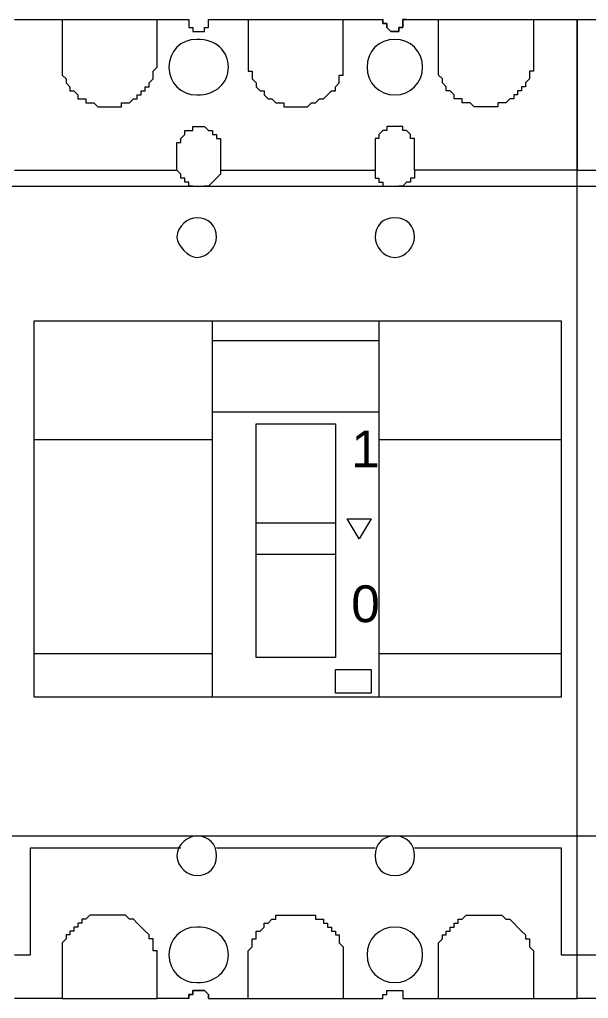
# Model space of a CAD drawing. Header units: millimetres. Extents: x 1004 to 59588, y 686 to 38112.
# Drawn here: x 17910.4 to 17994.9, y 2545.8 to 2691 of the extents above; entities that cross this region are included whole.
import ezdxf

# ---------------------------------------------------------------- set-up
doc = ezdxf.new("R2010")
doc.units = ezdxf.units.MM
doc.layers.add('PDF14_Geometry', color=7, linetype='Continuous')
doc.layers.add('PDF14_Text', color=7, linetype='Continuous')
doc.styles.add('PDF Arial', font='arial.ttf')

msp = doc.modelspace()

# ---------------------------------------------------------------- linework, layer by layer
at = {"layer": 'PDF14_Geometry', "lineweight": 0}
for points in [[(17909.67, 2691.05), (17916.73, 2691.05), (17916.73, 2690.46), (17916.73, 2689.87), (17916.73, 2689.28), (17916.73, 2688.7), (17916.73, 2688.11), (17916.73, 2687.52), (17916.73, 2686.93), (17916.73, 2686.34), (17916.73, 2685.75), (17916.73, 2685.17), (17916.73, 2684.58), (17916.73, 2683.99), (17916.73, 2683.4), (17916.73, 2682.81), (17917.32, 2682.23), (17917.32, 2681.64), (17917.9, 2681.05), (17917.9, 2680.46), (17918.49, 2680.46), (17919.08, 2679.87), (17919.08, 2679.28), (17919.67, 2679.28), (17920.26, 2679.28), (17920.26, 2678.7), (17920.84, 2678.7), (17921.43, 2678.7), (17922.02, 2678.11), (17922.61, 2678.11), (17923.2, 2678.11), (17923.79, 2678.11), (17924.37, 2678.11), (17924.96, 2678.11), (17925.55, 2678.11), (17925.55, 2678.7), (17926.14, 2678.7), (17926.73, 2678.7), (17927.32, 2679.28), (17927.9, 2679.28), (17927.9, 2679.87), (17928.49, 2679.87), (17928.49, 2680.46), (17929.08, 2680.46), (17929.08, 2681.05), (17929.67, 2681.05), (17929.67, 2681.64), (17930.26, 2682.23), (17930.26, 2682.81), (17930.26, 2683.4), (17930.84, 2683.99), (17930.84, 2684.58), (17930.84, 2685.17), (17930.84, 2685.75), (17930.84, 2686.34), (17930.84, 2686.93), (17930.84, 2687.52), (17930.84, 2688.11), (17930.84, 2688.7), (17930.84, 2689.28), (17930.84, 2689.87), (17930.84, 2690.46), (17930.84, 2691.05), (17935.55, 2691.05), (17935.55, 2690.46), (17935.55, 2689.87), (17936.14, 2689.87), (17936.14, 2689.28), (17936.73, 2689.28), (17937.32, 2689.28), (17937.9, 2689.28), (17937.9, 2689.87), (17938.49, 2689.87), (17938.49, 2690.46), (17938.49, 2691.05)], [(17916.73, 2691.05), (17916.73, 2691.05)], [(17916.73, 2691.05), (17916.73, 2691.05)], [(17916.73, 2691.05), (17916.73, 2691.05)], [(17916.73, 2691.05), (17930.84, 2691.05)], [(17930.84, 2691.05), (17930.84, 2691.05)], [(17930.84, 2691.05), (17930.84, 2691.05)], [(17930.84, 2691.05), (17930.84, 2691.05)], [(17935.55, 2691.05), (17935.55, 2691.05)], [(17935.55, 2691.05), (17935.55, 2691.05)], [(17935.55, 2691.05), (17935.55, 2690.46), (17935.55, 2689.87), (17936.14, 2689.87), (17936.14, 2689.28), (17936.73, 2689.28), (17937.32, 2689.28), (17937.9, 2689.28), (17937.9, 2689.87), (17938.49, 2689.87), (17938.49, 2690.46), (17938.49, 2691.05), (17944.37, 2691.05), (17944.37, 2690.46), (17944.37, 2689.87), (17944.37, 2689.28), (17944.37, 2688.7), (17944.37, 2688.11), (17944.37, 2687.52), (17944.37, 2686.93), (17944.37, 2686.34), (17944.37, 2685.75), (17944.37, 2685.17), (17944.37, 2684.58), (17944.37, 2683.99), (17944.37, 2683.4), (17944.96, 2683.4), (17944.96, 2682.81), (17944.96, 2682.23), (17945.55, 2681.64), (17945.55, 2681.05), (17946.14, 2680.46), (17946.73, 2680.46), (17946.73, 2679.87), (17947.32, 2679.28), (17947.9, 2679.28), (17948.49, 2678.7), (17949.08, 2678.7), (17949.67, 2678.7), (17949.67, 2678.11), (17950.26, 2678.11), (17950.84, 2678.11), (17951.43, 2678.11), (17952.02, 2678.11), (17952.61, 2678.11), (17953.2, 2678.11), (17953.79, 2678.7), (17954.37, 2678.7), (17954.96, 2679.28), (17955.55, 2679.28), (17956.14, 2679.87), (17956.73, 2680.46), (17957.32, 2680.46), (17957.32, 2681.05), (17957.9, 2681.64), (17957.9, 2682.23), (17957.9, 2682.81), (17958.49, 2682.81), (17958.49, 2683.4), (17958.49, 2683.99), (17958.49, 2684.58), (17958.49, 2685.17), (17958.49, 2685.75), (17958.49, 2686.34), (17958.49, 2686.93), (17958.49, 2687.52), (17958.49, 2688.11), (17958.49, 2688.7), (17958.49, 2689.28), (17958.49, 2689.87), (17958.49, 2690.46), (17958.49, 2691.05), (17964.37, 2691.05), (17964.37, 2690.46), (17964.96, 2690.46), (17964.96, 2689.87), (17965.55, 2689.28), (17966.14, 2689.28), (17966.73, 2689.28), (17966.73, 2689.87), (17967.32, 2689.87), (17967.32, 2690.46), (17967.32, 2691.05), (17967.9, 2691.05), (17972.61, 2691.05), (17986.73, 2691.05), (17993.2, 2691.05), (17993.2, 2668.7), (17969.08, 2668.7), (17969.08, 2669.28), (17969.08, 2669.87), (17969.08, 2670.46), (17969.08, 2671.05), (17969.08, 2671.64), (17969.08, 2672.23), (17969.08, 2672.81), (17969.08, 2673.4), (17968.49, 2673.4), (17968.49, 2673.99), (17967.9, 2674.58), (17967.32, 2674.58), (17967.32, 2675.17), (17966.73, 2675.17), (17966.14, 2675.17), (17965.55, 2675.17), (17964.96, 2675.17), (17964.96, 2674.58), (17964.37, 2674.58), (17963.79, 2673.99), (17963.79, 2673.4), (17963.2, 2673.4), (17963.2, 2672.81), (17963.2, 2672.23), (17963.2, 2671.64), (17963.2, 2671.05), (17963.2, 2670.46), (17963.2, 2669.87), (17963.2, 2669.28), (17963.2, 2668.7)], [(17938.49, 2691.05), (17938.49, 2691.05)], [(17938.49, 2691.05), (17938.49, 2691.05)], [(17944.37, 2691.05), (17944.37, 2691.05)], [(17944.37, 2691.05), (17944.37, 2691.05)], [(17944.37, 2691.05), (17944.37, 2691.05)], [(17944.37, 2691.05), (17958.49, 2691.05)], [(17958.49, 2691.05), (17958.49, 2691.05)], [(17958.49, 2691.05), (17958.49, 2691.05)], [(17958.49, 2691.05), (17958.49, 2691.05)], [(17967.9, 2691.05), (17967.32, 2691.05), (17967.32, 2690.46), (17967.32, 2689.87), (17966.73, 2689.87), (17966.73, 2689.28), (17966.14, 2689.28), (17965.55, 2689.28), (17964.96, 2689.87), (17964.96, 2690.46), (17964.37, 2690.46), (17964.37, 2691.05)], [(17964.37, 2691.05), (17964.37, 2691.05)], [(17964.37, 2691.05), (17964.37, 2691.05)], [(17969.08, 2568.11), (17990.84, 2568.11), (17990.84, 2552.23), (17993.2, 2552.23), (17993.2, 2668.7), (17993.2, 2691.05), (18000.26, 2691.05)], [(17986.73, 2691.05), (17986.73, 2690.46), (17986.73, 2689.87), (17986.73, 2689.28), (17986.73, 2688.7), (17986.73, 2688.11), (17986.73, 2687.52), (17986.73, 2686.93), (17986.73, 2686.34), (17986.73, 2685.75), (17986.73, 2685.17), (17986.73, 2684.58), (17986.73, 2683.99), (17986.73, 2683.4), (17986.14, 2683.4), (17986.14, 2682.81), (17986.14, 2682.23), (17985.55, 2681.64), (17985.55, 2681.05), (17984.96, 2681.05), (17984.96, 2680.46), (17984.37, 2680.46), (17984.37, 2679.87), (17983.79, 2679.87), (17983.79, 2679.28), (17983.2, 2679.28), (17982.61, 2678.7), (17982.02, 2678.7), (17981.43, 2678.7), (17981.43, 2678.11), (17980.84, 2678.11), (17980.26, 2678.11), (17979.67, 2678.11), (17979.08, 2678.11), (17978.49, 2678.11), (17977.9, 2678.11), (17977.32, 2678.7), (17976.73, 2678.7), (17976.14, 2678.7), (17976.14, 2679.28), (17975.55, 2679.28), (17974.96, 2679.28), (17974.96, 2679.87), (17974.37, 2680.46), (17973.79, 2680.46), (17973.79, 2681.05), (17973.2, 2681.64), (17973.2, 2682.23), (17972.61, 2682.81), (17972.61, 2683.4), (17972.61, 2683.99), (17972.61, 2684.58), (17972.61, 2685.17), (17972.61, 2685.75), (17972.61, 2686.34), (17972.61, 2686.93), (17972.61, 2687.52), (17972.61, 2688.11), (17972.61, 2688.7), (17972.61, 2689.28), (17972.61, 2689.87), (17972.61, 2690.46), (17972.61, 2691.05)], [(17972.61, 2691.05), (17972.61, 2691.05)], [(17972.61, 2691.05), (17972.61, 2691.05)], [(17972.61, 2691.05), (17972.61, 2691.05)], [(17986.73, 2691.05), (17986.73, 2691.05)], [(17986.73, 2691.05), (17986.73, 2691.05)], [(17986.73, 2691.05), (17986.73, 2691.05)], [(17916.73, 2690.46), (17916.73, 2690.46)], [(17916.73, 2690.46), (17916.73, 2690.46)], [(17916.73, 2690.46), (17916.73, 2690.46)], [(17916.73, 2689.87), (17916.73, 2689.87)], [(17916.73, 2689.87), (17916.73, 2689.87)], [(17930.84, 2690.46), (17930.84, 2690.46)], [(17930.84, 2690.46), (17930.84, 2690.46)], [(17930.84, 2690.46), (17930.84, 2690.46)], [(17930.84, 2689.87), (17930.84, 2689.87)], [(17930.84, 2689.87), (17930.84, 2689.87)], [(17935.55, 2690.46), (17935.55, 2690.46)], [(17935.55, 2690.46), (17935.55, 2690.46)], [(17935.55, 2690.46), (17935.55, 2690.46)], [(17935.55, 2690.46), (17935.55, 2690.46)], [(17935.55, 2690.46), (17935.55, 2690.46)], [(17935.55, 2690.46), (17935.55, 2690.46)], [(17936.14, 2689.87), (17936.14, 2689.87)], [(17936.14, 2689.87), (17936.14, 2689.87)], [(17936.14, 2689.87), (17936.14, 2689.87)], [(17936.14, 2689.87), (17936.14, 2689.87)], [(17936.14, 2689.87), (17936.14, 2689.87)], [(17936.14, 2689.87), (17936.14, 2689.87)], [(17937.9, 2689.87), (17937.9, 2689.87)], [(17937.9, 2689.87), (17937.9, 2689.87)], [(17937.9, 2689.87), (17937.9, 2689.87)], [(17937.9, 2689.87), (17937.9, 2689.87)], [(17938.49, 2690.46), (17938.49, 2690.46)], [(17938.49, 2690.46), (17938.49, 2690.46)], [(17938.49, 2690.46), (17938.49, 2690.46)], [(17938.49, 2690.46), (17938.49, 2690.46)], [(17938.49, 2690.46), (17938.49, 2690.46)], [(17938.49, 2690.46), (17938.49, 2690.46)], [(17938.49, 2689.87), (17938.49, 2689.87)], [(17938.49, 2689.87), (17938.49, 2689.87)], [(17944.37, 2690.46), (17944.37, 2690.46)], [(17944.37, 2690.46), (17944.37, 2690.46)], [(17944.37, 2690.46), (17944.37, 2690.46)], [(17944.37, 2689.87), (17944.37, 2689.87)], [(17944.37, 2689.87), (17944.37, 2689.87)], [(17958.49, 2690.46), (17958.49, 2690.46)], [(17958.49, 2690.46), (17958.49, 2690.46)], [(17958.49, 2690.46), (17958.49, 2690.46)], [(17958.49, 2689.87), (17958.49, 2689.87)], [(17958.49, 2689.87), (17958.49, 2689.87)], [(17964.37, 2690.46), (17964.37, 2690.46)], [(17964.37, 2690.46), (17964.37, 2690.46)], [(17964.37, 2690.46), (17964.37, 2690.46)], [(17964.37, 2690.46), (17964.37, 2690.46)], [(17964.96, 2689.87), (17964.96, 2689.87)], [(17964.96, 2689.87), (17964.96, 2689.87)], [(17964.96, 2689.87), (17964.96, 2689.87)], [(17964.96, 2689.87), (17964.96, 2689.87)], [(17964.96, 2689.87), (17964.96, 2689.87)], [(17964.96, 2689.87), (17964.96, 2689.87)], [(17964.96, 2689.87), (17964.96, 2689.87)], [(17964.96, 2689.87), (17964.96, 2689.87)], [(17967.32, 2690.46), (17967.32, 2690.46)], [(17967.32, 2690.46), (17967.32, 2690.46)], [(17967.32, 2690.46), (17967.32, 2690.46)], [(17967.32, 2690.46), (17967.32, 2690.46)], [(17967.32, 2690.46), (17967.32, 2690.46)], [(17967.32, 2690.46), (17967.32, 2690.46)], [(17967.32, 2689.87), (17967.32, 2689.87)], [(17967.32, 2689.87), (17967.32, 2689.87)], [(17967.32, 2689.87), (17967.32, 2689.87)], [(17967.32, 2689.87), (17967.32, 2689.87)], [(17967.32, 2689.87), (17967.32, 2689.87)], [(17967.32, 2689.87), (17967.32, 2689.87)], [(17972.61, 2690.46), (17972.61, 2690.46)], [(17972.61, 2690.46), (17972.61, 2690.46)], [(17972.61, 2690.46), (17972.61, 2690.46)], [(17972.61, 2689.87), (17972.61, 2689.87)], [(17972.61, 2689.87), (17972.61, 2689.87)], [(17986.73, 2690.46), (17986.73, 2690.46)], [(17986.73, 2690.46), (17986.73, 2690.46)], [(17986.73, 2690.46), (17986.73, 2690.46)], [(17986.73, 2689.87), (17986.73, 2689.87)], [(17986.73, 2689.87), (17986.73, 2689.87)], [(17936.73, 2689.28), (17936.73, 2689.28)], [(17936.73, 2689.28), (17936.73, 2689.28)], [(17936.73, 2689.28), (17936.73, 2689.28)], [(17936.73, 2689.28), (17936.73, 2689.28)], [(17936.73, 2689.28), (17936.73, 2689.28)], [(17936.73, 2689.28), (17936.73, 2689.28)], [(17937.32, 2689.28), (17937.32, 2689.28)], [(17937.32, 2689.28), (17937.32, 2689.28)], [(17937.32, 2689.28), (17937.32, 2689.28)], [(17937.32, 2689.28), (17937.32, 2689.28)], [(17937.32, 2689.28), (17937.32, 2689.28)], [(17937.32, 2689.28), (17937.32, 2689.28)], [(17937.9, 2689.28), (17937.9, 2689.28)], [(17937.9, 2689.28), (17937.9, 2689.28)], [(17965.55, 2689.28), (17965.55, 2689.28)], [(17965.55, 2689.28), (17965.55, 2689.28)], [(17965.55, 2689.28), (17965.55, 2689.28)], [(17965.55, 2689.28), (17965.55, 2689.28)], [(17965.55, 2689.28), (17965.55, 2689.28)], [(17965.55, 2689.28), (17965.55, 2689.28)], [(17966.14, 2689.28), (17966.14, 2689.28)], [(17966.14, 2689.28), (17966.14, 2689.28)], [(17966.14, 2689.28), (17966.14, 2689.28)], [(17966.14, 2689.28), (17966.14, 2689.28)], [(17966.14, 2689.28), (17966.14, 2689.28)], [(17966.14, 2689.28), (17966.14, 2689.28)], [(17966.73, 2689.28), (17966.73, 2689.28)], [(17966.73, 2689.28), (17966.73, 2689.28)], [(17966.73, 2689.28), (17966.73, 2689.28)], [(17966.73, 2689.28), (17966.73, 2689.28)], [(17916.73, 2686.34), (17916.73, 2686.34)], [(17916.73, 2686.34), (17916.73, 2686.34)], [(17916.73, 2685.75), (17916.73, 2685.75)], [(17916.73, 2685.75), (17916.73, 2685.75)], [(17916.73, 2685.75), (17916.73, 2685.75)], [(17916.73, 2685.75), (17916.73, 2685.75)], [(17916.73, 2685.17), (17916.73, 2685.17)], [(17916.73, 2685.17), (17916.73, 2685.17)], [(17916.73, 2685.17), (17916.73, 2685.17)], [(17930.84, 2686.34), (17930.84, 2686.34)], [(17930.84, 2686.34), (17930.84, 2686.34)], [(17930.84, 2685.75), (17930.84, 2685.75)], [(17930.84, 2685.75), (17930.84, 2685.75)], [(17930.84, 2685.75), (17930.84, 2685.75)], [(17930.84, 2685.75), (17930.84, 2685.75)], [(17930.84, 2685.17), (17930.84, 2685.17)], [(17930.84, 2685.17), (17930.84, 2685.17)], [(17930.84, 2685.17), (17930.84, 2685.17)], [(17944.37, 2686.34), (17944.37, 2686.34)], [(17944.37, 2686.34), (17944.37, 2686.34)], [(17944.37, 2685.75), (17944.37, 2685.75)], [(17944.37, 2685.75), (17944.37, 2685.75)], [(17944.37, 2685.75), (17944.37, 2685.75)], [(17944.37, 2685.75), (17944.37, 2685.75)], [(17944.37, 2685.17), (17944.37, 2685.17)], [(17944.37, 2685.17), (17944.37, 2685.17)], [(17944.37, 2685.17), (17944.37, 2685.17)], [(17958.49, 2686.34), (17958.49, 2686.34)], [(17958.49, 2686.34), (17958.49, 2686.34)], [(17958.49, 2685.75), (17958.49, 2685.75)], [(17958.49, 2685.75), (17958.49, 2685.75)], [(17958.49, 2685.75), (17958.49, 2685.75)], [(17958.49, 2685.75), (17958.49, 2685.75)], [(17958.49, 2685.17), (17958.49, 2685.17)], [(17958.49, 2685.17), (17958.49, 2685.17)], [(17958.49, 2685.17), (17958.49, 2685.17)], [(17972.61, 2686.34), (17972.61, 2686.34)], [(17972.61, 2686.34), (17972.61, 2686.34)], [(17972.61, 2685.75), (17972.61, 2685.75)], [(17972.61, 2685.75), (17972.61, 2685.75)], [(17972.61, 2685.75), (17972.61, 2685.75)], [(17972.61, 2685.75), (17972.61, 2685.75)], [(17972.61, 2685.17), (17972.61, 2685.17)], [(17972.61, 2685.17), (17972.61, 2685.17)], [(17972.61, 2685.17), (17972.61, 2685.17)], [(17986.73, 2686.34), (17986.73, 2686.34)], [(17986.73, 2686.34), (17986.73, 2686.34)], [(17986.73, 2685.75), (17986.73, 2685.75)], [(17986.73, 2685.75), (17986.73, 2685.75)], [(17986.73, 2685.75), (17986.73, 2685.75)], [(17986.73, 2685.75), (17986.73, 2685.75)], [(17986.73, 2685.17), (17986.73, 2685.17)], [(17986.73, 2685.17), (17986.73, 2685.17)], [(17986.73, 2685.17), (17986.73, 2685.17)], [(17916.73, 2683.99), (17916.73, 2683.99)], [(17930.84, 2683.99), (17930.84, 2683.99)], [(17944.37, 2683.99), (17944.37, 2683.99)], [(17958.49, 2683.99), (17958.49, 2683.99)], [(17972.61, 2683.99), (17972.61, 2683.99)], [(17986.73, 2683.99), (17986.73, 2683.99)], [(17916.73, 2683.4), (17916.73, 2683.4)], [(17916.73, 2682.81), (17916.73, 2682.81)], [(17930.26, 2683.4), (17930.26, 2683.4)], [(17930.26, 2682.81), (17930.26, 2682.81)], [(17944.96, 2682.81), (17944.96, 2682.81)], [(17958.49, 2683.4), (17958.49, 2683.4)], [(17972.61, 2683.4), (17972.61, 2683.4)], [(17972.61, 2682.81), (17972.61, 2682.81)], [(17986.14, 2682.81), (17986.14, 2682.81)], [(17917.32, 2681.64), (17917.32, 2681.64)], [(17917.9, 2681.05), (17917.9, 2681.05)], [(17929.67, 2681.64), (17929.67, 2681.64)], [(17945.55, 2681.64), (17945.55, 2681.64)], [(17945.55, 2681.05), (17945.55, 2681.05)], [(17957.32, 2681.05), (17957.32, 2681.05)], [(17957.9, 2681.64), (17957.9, 2681.64)], [(17973.2, 2681.64), (17973.2, 2681.64)], [(17973.79, 2681.05), (17973.79, 2681.05)], [(17985.55, 2681.64), (17985.55, 2681.64)], [(17918.49, 2680.46), (17918.49, 2680.46)], [(17919.08, 2679.87), (17919.08, 2679.87)], [(17919.67, 2679.28), (17919.67, 2679.28)], [(17927.32, 2679.28), (17927.32, 2679.28)], [(17927.9, 2679.28), (17927.9, 2679.28)], [(17929.08, 2680.46), (17929.08, 2680.46)], [(17946.14, 2680.46), (17946.14, 2680.46)], [(17946.73, 2679.87), (17946.73, 2679.87)], [(17947.32, 2679.28), (17947.32, 2679.28)], [(17947.9, 2679.28), (17947.9, 2679.28)], [(17955.55, 2679.28), (17955.55, 2679.28)], [(17955.55, 2679.28), (17955.55, 2679.28)], [(17956.14, 2679.87), (17956.14, 2679.87)], [(17956.73, 2680.46), (17956.73, 2680.46)], [(17974.37, 2680.46), (17974.37, 2680.46)], [(17974.96, 2679.87), (17974.96, 2679.87)], [(17975.55, 2679.28), (17975.55, 2679.28)], [(17983.2, 2679.28), (17983.2, 2679.28)], [(17983.79, 2679.28), (17983.79, 2679.28)], [(17984.96, 2680.46), (17984.96, 2680.46)], [(17921.43, 2678.7), (17921.43, 2678.7)], [(17922.02, 2678.11), (17922.02, 2678.11)], [(17922.61, 2678.11), (17922.61, 2678.11)], [(17923.79, 2678.11), (17923.79, 2678.11)], [(17924.96, 2678.11), (17924.96, 2678.11)], [(17926.14, 2678.7), (17926.14, 2678.7)], [(17948.49, 2678.7), (17948.49, 2678.7)], [(17950.26, 2678.11), (17950.26, 2678.11)], [(17951.43, 2678.11), (17951.43, 2678.11)], [(17952.02, 2678.11), (17952.02, 2678.11)], [(17953.2, 2678.11), (17953.2, 2678.11)], [(17953.79, 2678.7), (17953.79, 2678.7)], [(17954.37, 2678.7), (17954.37, 2678.7)], [(17977.32, 2678.7), (17977.32, 2678.7)], [(17977.9, 2678.11), (17977.9, 2678.11)], [(17978.49, 2678.11), (17978.49, 2678.11)], [(17979.67, 2678.11), (17979.67, 2678.11)], [(17980.84, 2678.11), (17980.84, 2678.11)], [(17982.02, 2678.7), (17982.02, 2678.7)], [(17936.14, 2666.34), (17935.55, 2666.34), (17935.55, 2666.93), (17934.96, 2666.93), (17934.96, 2667.52), (17934.37, 2667.52), (17934.37, 2668.11), (17933.79, 2668.7), (17933.79, 2669.28), (17933.79, 2669.87), (17933.79, 2670.46), (17933.79, 2671.05), (17933.79, 2671.64), (17933.79, 2672.23), (17933.79, 2672.81), (17934.37, 2672.81), (17934.37, 2673.4), (17934.96, 2673.99), (17934.96, 2674.58), (17935.55, 2674.58), (17936.14, 2674.58), (17936.14, 2675.17), (17936.73, 2675.17), (17937.32, 2675.17), (17937.9, 2675.17), (17938.49, 2674.58), (17939.08, 2674.58), (17939.08, 2673.99), (17939.67, 2673.99), (17939.67, 2673.4), (17940.26, 2673.4), (17940.26, 2672.81), (17940.26, 2672.23), (17940.26, 2671.64), (17940.26, 2671.05), (17940.26, 2670.46), (17940.26, 2669.87), (17940.26, 2669.28), (17940.26, 2668.7), (17963.2, 2668.7), (17963.2, 2668.11), (17963.2, 2667.52), (17963.79, 2667.52), (17963.79, 2666.93), (17964.37, 2666.93), (17964.37, 2666.34), (17964.96, 2666.34)], [(17936.73, 2675.17), (17936.73, 2675.17)], [(17937.32, 2675.17), (17937.32, 2675.17)], [(17937.9, 2675.17), (17937.9, 2675.17)], [(17965.55, 2675.17), (17965.55, 2675.17)], [(17966.14, 2675.17), (17966.14, 2675.17)], [(17934.96, 2673.99), (17934.96, 2673.99)], [(17935.55, 2674.58), (17935.55, 2674.58)], [(17938.49, 2674.58), (17938.49, 2674.58)], [(17939.08, 2674.58), (17939.08, 2674.58)], [(17963.79, 2673.99), (17963.79, 2673.99)], [(17964.37, 2674.58), (17964.37, 2674.58)], [(17964.37, 2674.58), (17964.37, 2674.58)], [(17967.32, 2674.58), (17967.32, 2674.58)], [(17967.9, 2674.58), (17967.9, 2674.58)], [(17968.49, 2673.99), (17968.49, 2673.99)], [(17934.37, 2673.4), (17934.37, 2673.4)], [(17934.37, 2673.4), (17934.37, 2673.4)], [(17939.67, 2673.4), (17939.67, 2673.4)], [(17940.26, 2672.81), (17940.26, 2672.81)], [(17963.2, 2673.4), (17963.2, 2673.4)], [(17963.2, 2672.81), (17963.2, 2672.81)], [(17969.08, 2673.4), (17969.08, 2673.4)], [(17969.08, 2672.81), (17969.08, 2672.81)], [(17933.79, 2671.64), (17933.79, 2671.64)], [(17933.79, 2671.64), (17933.79, 2671.64)], [(17933.79, 2671.64), (17933.79, 2671.64)], [(17933.79, 2671.64), (17933.79, 2671.64)], [(17933.79, 2671.64), (17933.79, 2671.64)], [(17933.79, 2671.64), (17933.79, 2671.64)], [(17933.79, 2671.05), (17933.79, 2671.05)], [(17940.26, 2671.64), (17940.26, 2671.64)], [(17940.26, 2671.64), (17940.26, 2671.64)], [(17940.26, 2671.64), (17940.26, 2671.64)], [(17940.26, 2671.64), (17940.26, 2671.64)], [(17940.26, 2671.64), (17940.26, 2671.64)], [(17940.26, 2671.64), (17940.26, 2671.64)], [(17940.26, 2671.05), (17940.26, 2671.05)], [(17963.2, 2671.64), (17963.2, 2671.64)], [(17963.2, 2671.64), (17963.2, 2671.64)], [(17963.2, 2671.64), (17963.2, 2671.64)], [(17963.2, 2671.64), (17963.2, 2671.64)], [(17963.2, 2671.64), (17963.2, 2671.64)], [(17963.2, 2671.64), (17963.2, 2671.64)], [(17963.2, 2671.05), (17963.2, 2671.05)], [(17969.08, 2671.64), (17969.08, 2671.64)], [(17969.08, 2671.64), (17969.08, 2671.64)], [(17969.08, 2671.64), (17969.08, 2671.64)], [(17969.08, 2671.64), (17969.08, 2671.64)], [(17969.08, 2671.64), (17969.08, 2671.64)], [(17969.08, 2671.64), (17969.08, 2671.64)], [(17969.08, 2671.05), (17969.08, 2671.05)], [(17933.79, 2669.87), (17933.79, 2669.87)], [(17933.79, 2669.87), (17933.79, 2669.87)], [(17933.79, 2669.28), (17933.79, 2669.28)], [(17933.79, 2669.28), (17933.79, 2669.28)], [(17933.79, 2669.28), (17933.79, 2669.28)], [(17933.79, 2669.28), (17933.79, 2669.28)], [(17933.79, 2669.28), (17933.79, 2669.28)], [(17940.26, 2669.87), (17940.26, 2669.87)], [(17940.26, 2669.87), (17940.26, 2669.87)], [(17940.26, 2669.28), (17940.26, 2669.28)], [(17940.26, 2669.28), (17940.26, 2669.28)], [(17940.26, 2669.28), (17940.26, 2669.28)], [(17940.26, 2669.28), (17940.26, 2669.28)], [(17940.26, 2669.28), (17940.26, 2669.28)], [(17963.2, 2669.87), (17963.2, 2669.87)], [(17963.2, 2669.87), (17963.2, 2669.87)], [(17963.2, 2669.28), (17963.2, 2669.28)], [(17963.2, 2669.28), (17963.2, 2669.28)], [(17963.2, 2669.28), (17963.2, 2669.28)], [(17963.2, 2669.28), (17963.2, 2669.28)], [(17963.2, 2669.28), (17963.2, 2669.28)], [(17969.08, 2669.87), (17969.08, 2669.87)], [(17969.08, 2669.87), (17969.08, 2669.87)], [(17969.08, 2669.28), (17969.08, 2669.28)], [(17969.08, 2669.28), (17969.08, 2669.28)], [(17969.08, 2669.28), (17969.08, 2669.28)], [(17969.08, 2669.28), (17969.08, 2669.28)], [(17969.08, 2669.28), (17969.08, 2669.28)], [(17885.55, 2668.7), (17884.96, 2668.11), (17884.96, 2667.52), (17884.37, 2666.93), (17883.79, 2666.93), (17883.79, 2666.34), (17883.2, 2666.34), (17909.67, 2666.34), (17936.14, 2666.34), (17936.73, 2666.34), (17937.32, 2666.34), (17937.9, 2666.34)], [(17909.67, 2668.7), (17933.79, 2668.7)], [(17933.79, 2668.7), (17933.79, 2668.7)], [(17934.37, 2668.11), (17934.37, 2668.11)], [(17940.26, 2668.7), (17940.26, 2668.11), (17939.67, 2667.52), (17939.08, 2666.93), (17938.49, 2666.34), (17937.9, 2666.34), (17964.96, 2666.34), (17965.55, 2666.34), (17966.14, 2666.34), (17966.73, 2666.34)], [(17940.26, 2668.7), (17940.26, 2668.7)], [(17940.26, 2668.11), (17940.26, 2668.11)], [(17963.2, 2668.7), (17963.2, 2668.7)], [(17963.2, 2668.11), (17963.2, 2668.11)], [(17969.08, 2668.7), (17969.08, 2668.11), (17969.08, 2667.52), (17968.49, 2667.52), (17968.49, 2666.93), (17967.9, 2666.93), (17967.32, 2666.34), (17966.73, 2666.34), (17993.2, 2666.34), (18020.26, 2666.34), (18020.84, 2666.34), (18021.43, 2666.34), (18022.02, 2666.34)], [(17969.08, 2668.7), (17969.08, 2668.7)], [(17969.08, 2668.11), (17969.08, 2668.11)], [(18000.26, 2545.75), (17993.2, 2545.75), (17993.2, 2552.23), (17993.2, 2668.7), (18017.9, 2668.7)], [(17934.37, 2667.52), (17934.37, 2667.52)], [(17934.96, 2666.93), (17934.96, 2666.93)], [(17936.14, 2666.34), (17936.14, 2666.34)], [(17936.73, 2666.34), (17936.73, 2666.34)], [(17937.32, 2666.34), (17937.32, 2666.34)], [(17937.9, 2666.34), (17937.9, 2666.34)], [(17938.49, 2666.34), (17938.49, 2666.34)], [(17939.08, 2666.93), (17939.08, 2666.93)], [(17939.08, 2666.93), (17939.08, 2666.93)], [(17939.67, 2667.52), (17939.67, 2667.52)], [(17939.67, 2667.52), (17939.67, 2667.52)], [(17963.79, 2667.52), (17963.79, 2667.52)], [(17964.37, 2666.93), (17964.37, 2666.93)], [(17964.96, 2666.34), (17964.96, 2666.34)], [(17965.55, 2666.34), (17965.55, 2666.34)], [(17966.14, 2666.34), (17966.14, 2666.34)], [(17967.32, 2666.34), (17967.32, 2666.34)], [(17967.32, 2666.34), (17967.32, 2666.34)], [(17967.9, 2666.93), (17967.9, 2666.93)], [(17968.49, 2667.52), (17968.49, 2667.52)], [(17939.08, 2590.46), (17939.08, 2646.34), (17963.79, 2646.34), (17963.79, 2590.46)], [(17939.08, 2643.4), (17963.79, 2643.4)], [(17939.08, 2632.81), (17963.79, 2632.81)], [(17912.61, 2628.7), (17939.08, 2628.7)], [(17963.79, 2628.7), (17990.84, 2628.7)], [(17912.61, 2596.93), (17939.08, 2596.93)], [(17963.79, 2596.93), (17990.84, 2596.93)], [(17406.73, 2569.87), (17490.26, 2569.87), (17574.37, 2569.87), (17657.9, 2569.87), (17742.02, 2569.87), (17825.55, 2569.87), (17909.67, 2569.87), (17993.2, 2569.87), (18077.32, 2569.87)], [(17909.67, 2552.23), (17912.02, 2552.23), (17912.02, 2568.11), (17934.37, 2568.11)], [(17939.67, 2568.11), (17963.2, 2568.11)], [(17938.49, 2545.75), (17938.49, 2546.34), (17937.9, 2546.93), (17937.32, 2546.93), (17936.73, 2546.93), (17936.14, 2546.93), (17936.14, 2546.34), (17935.55, 2546.34), (17935.55, 2545.75), (17930.84, 2545.75), (17930.84, 2546.34), (17930.84, 2546.93), (17930.84, 2547.52), (17930.84, 2548.11), (17930.84, 2548.7), (17930.84, 2549.28), (17930.84, 2549.87), (17930.84, 2550.46), (17930.84, 2551.05), (17930.84, 2551.64), (17930.84, 2552.23), (17930.84, 2552.81), (17930.26, 2552.81), (17930.26, 2553.4), (17930.26, 2553.99), (17930.26, 2554.58), (17929.67, 2554.58), (17929.67, 2555.17), (17929.08, 2555.75), (17928.49, 2556.34), (17927.9, 2556.93), (17927.32, 2557.52), (17926.73, 2557.52), (17926.14, 2558.11), (17925.55, 2558.11), (17924.96, 2558.11), (17924.37, 2558.11), (17923.79, 2558.11), (17923.2, 2558.11), (17922.61, 2558.11), (17922.02, 2558.11), (17921.43, 2558.11), (17920.84, 2558.11), (17920.26, 2557.52), (17919.67, 2557.52), (17919.67, 2556.93), (17919.08, 2556.93), (17919.08, 2556.34), (17918.49, 2556.34), (17918.49, 2555.75), (17917.9, 2555.75), (17917.9, 2555.17), (17917.32, 2555.17), (17917.32, 2554.58), (17916.73, 2553.99), (17916.73, 2553.4), (17916.73, 2552.81), (17916.73, 2552.23), (17916.73, 2551.64), (17916.73, 2551.05), (17916.73, 2550.46), (17916.73, 2549.87), (17916.73, 2549.28), (17916.73, 2548.7), (17916.73, 2548.11), (17916.73, 2547.52), (17916.73, 2546.93), (17916.73, 2546.34), (17916.73, 2545.75), (17909.67, 2545.75)], [(17920.26, 2557.52), (17920.26, 2557.52)], [(17921.43, 2558.11), (17921.43, 2558.11)], [(17922.02, 2558.11), (17922.02, 2558.11)], [(17922.61, 2558.11), (17922.61, 2558.11)], [(17923.79, 2558.11), (17923.79, 2558.11)], [(17924.96, 2558.11), (17924.96, 2558.11)], [(17925.55, 2558.11), (17925.55, 2558.11)], [(17926.14, 2558.11), (17926.14, 2558.11)], [(17927.32, 2557.52), (17927.32, 2557.52)], [(17935.55, 2545.75), (17935.55, 2546.34), (17936.14, 2546.34), (17936.14, 2546.93), (17936.73, 2546.93), (17937.32, 2546.93), (17937.9, 2546.93), (17938.49, 2546.34), (17938.49, 2545.75), (17944.37, 2545.75), (17944.37, 2546.34), (17944.37, 2546.93), (17944.37, 2547.52), (17944.37, 2548.11), (17944.37, 2548.7), (17944.37, 2549.28), (17944.37, 2549.87), (17944.37, 2550.46), (17944.37, 2551.05), (17944.37, 2551.64), (17944.37, 2552.23), (17944.37, 2552.81), (17944.96, 2553.4), (17944.96, 2553.99), (17944.96, 2554.58), (17945.55, 2554.58), (17945.55, 2555.17), (17945.55, 2555.75), (17946.14, 2555.75), (17946.73, 2556.34), (17946.73, 2556.93), (17947.32, 2556.93), (17947.9, 2557.52), (17948.49, 2557.52), (17948.49, 2558.11), (17949.08, 2558.11), (17949.67, 2558.11), (17950.26, 2558.11), (17950.84, 2558.11), (17951.43, 2558.11), (17952.02, 2558.11), (17952.61, 2558.11), (17953.2, 2558.11), (17953.79, 2558.11), (17954.37, 2558.11), (17954.37, 2557.52), (17954.96, 2557.52), (17955.55, 2557.52), (17955.55, 2556.93), (17956.14, 2556.93), (17956.14, 2556.34), (17956.73, 2556.34), (17956.73, 2555.75), (17957.32, 2555.75), (17957.32, 2555.17), (17957.9, 2555.17), (17957.9, 2554.58), (17957.9, 2553.99), (17958.49, 2553.4), (17958.49, 2552.81), (17958.49, 2552.23), (17958.49, 2551.64), (17958.49, 2551.05), (17958.49, 2550.46), (17958.49, 2549.87), (17958.49, 2549.28), (17958.49, 2548.7), (17958.49, 2548.11), (17958.49, 2547.52), (17958.49, 2546.93), (17958.49, 2546.34), (17958.49, 2545.75), (17964.37, 2545.75), (17964.37, 2546.34), (17964.96, 2546.34), (17964.96, 2546.93), (17965.55, 2546.93), (17966.14, 2546.93), (17966.73, 2546.93), (17967.32, 2546.93), (17967.32, 2546.34), (17967.32, 2545.75), (17967.9, 2545.75), (17972.61, 2545.75), (17972.61, 2546.34), (17972.61, 2546.93), (17972.61, 2547.52), (17972.61, 2548.11), (17972.61, 2548.7), (17972.61, 2549.28), (17972.61, 2549.87), (17972.61, 2550.46), (17972.61, 2551.05), (17972.61, 2551.64), (17972.61, 2552.23), (17972.61, 2552.81), (17972.61, 2553.4), (17972.61, 2553.99), (17973.2, 2554.58), (17973.2, 2555.17), (17973.79, 2555.17), (17973.79, 2555.75), (17974.37, 2555.75), (17974.37, 2556.34), (17974.96, 2556.34), (17974.96, 2556.93), (17975.55, 2556.93), (17975.55, 2557.52), (17976.14, 2557.52), (17976.73, 2558.11), (17977.32, 2558.11), (17977.9, 2558.11), (17978.49, 2558.11), (17979.08, 2558.11), (17979.67, 2558.11), (17980.26, 2558.11), (17980.84, 2558.11), (17981.43, 2558.11), (17982.02, 2558.11), (17982.61, 2557.52), (17983.2, 2557.52), (17983.79, 2556.93), (17984.37, 2556.34), (17984.96, 2555.75), (17985.55, 2555.17), (17985.55, 2554.58), (17986.14, 2554.58), (17986.14, 2553.99), (17986.14, 2553.4), (17986.73, 2552.81), (17986.73, 2552.23), (17986.73, 2551.64), (17986.73, 2551.05), (17986.73, 2550.46), (17986.73, 2549.87), (17986.73, 2549.28), (17986.73, 2548.7), (17986.73, 2548.11), (17986.73, 2547.52), (17986.73, 2546.93), (17986.73, 2546.34), (17986.73, 2545.75), (17993.2, 2545.75), (17993.2, 2552.23), (17996.14, 2552.23)], [(17947.9, 2557.52), (17947.9, 2557.52)], [(17949.67, 2558.11), (17949.67, 2558.11)], [(17950.26, 2558.11), (17950.26, 2558.11)], [(17951.43, 2558.11), (17951.43, 2558.11)], [(17952.02, 2558.11), (17952.02, 2558.11)], [(17953.2, 2558.11), (17953.2, 2558.11)], [(17953.79, 2558.11), (17953.79, 2558.11)], [(17976.14, 2557.52), (17976.14, 2557.52)], [(17977.32, 2558.11), (17977.32, 2558.11)], [(17977.9, 2558.11), (17977.9, 2558.11)], [(17978.49, 2558.11), (17978.49, 2558.11)], [(17979.67, 2558.11), (17979.67, 2558.11)], [(17980.84, 2558.11), (17980.84, 2558.11)], [(17981.43, 2558.11), (17981.43, 2558.11)], [(17982.02, 2558.11), (17982.02, 2558.11)], [(17983.2, 2557.52), (17983.2, 2557.52)], [(17917.9, 2555.75), (17917.9, 2555.75)], [(17919.08, 2556.93), (17919.08, 2556.93)], [(17927.9, 2556.93), (17927.9, 2556.93)], [(17927.9, 2556.93), (17927.9, 2556.93)], [(17928.49, 2556.34), (17928.49, 2556.34)], [(17929.08, 2555.75), (17929.08, 2555.75)], [(17929.08, 2555.75), (17929.08, 2555.75)], [(17946.14, 2555.75), (17946.14, 2555.75)], [(17946.73, 2556.34), (17946.73, 2556.34)], [(17947.32, 2556.93), (17947.32, 2556.93)], [(17955.55, 2556.93), (17955.55, 2556.93)], [(17957.32, 2555.75), (17957.32, 2555.75)], [(17973.79, 2555.75), (17973.79, 2555.75)], [(17974.96, 2556.93), (17974.96, 2556.93)], [(17983.79, 2556.93), (17983.79, 2556.93)], [(17983.79, 2556.93), (17983.79, 2556.93)], [(17984.37, 2556.34), (17984.37, 2556.34)], [(17984.96, 2555.75), (17984.96, 2555.75)], [(17984.96, 2555.75), (17984.96, 2555.75)], [(17917.32, 2554.58), (17917.32, 2554.58)], [(17929.67, 2555.17), (17929.67, 2555.17)], [(17945.55, 2555.17), (17945.55, 2555.17)], [(17957.9, 2554.58), (17957.9, 2554.58)], [(17973.2, 2554.58), (17973.2, 2554.58)], [(17985.55, 2555.17), (17985.55, 2555.17)], [(17916.73, 2553.4), (17916.73, 2553.4)], [(17930.26, 2553.4), (17930.26, 2553.4)], [(17944.96, 2553.4), (17944.96, 2553.4)], [(17958.49, 2553.4), (17958.49, 2553.4)], [(17972.61, 2553.4), (17972.61, 2553.4)], [(17986.14, 2553.4), (17986.14, 2553.4)], [(17916.73, 2552.81), (17916.73, 2552.81)], [(17916.73, 2551.64), (17916.73, 2551.64)], [(17930.84, 2551.64), (17930.84, 2551.64)], [(17944.37, 2552.81), (17944.37, 2552.81)], [(17944.37, 2551.64), (17944.37, 2551.64)], [(17958.49, 2552.81), (17958.49, 2552.81)], [(17958.49, 2551.64), (17958.49, 2551.64)], [(17972.61, 2552.81), (17972.61, 2552.81)], [(17972.61, 2551.64), (17972.61, 2551.64)], [(17986.73, 2552.81), (17986.73, 2552.81)], [(17986.73, 2551.64), (17986.73, 2551.64)], [(17916.73, 2551.05), (17916.73, 2551.05)], [(17916.73, 2551.05), (17916.73, 2551.05)], [(17916.73, 2551.05), (17916.73, 2551.05)], [(17916.73, 2551.05), (17916.73, 2551.05)], [(17916.73, 2551.05), (17916.73, 2551.05)], [(17916.73, 2550.46), (17916.73, 2550.46)], [(17916.73, 2550.46), (17916.73, 2550.46)], [(17930.84, 2551.05), (17930.84, 2551.05)], [(17930.84, 2551.05), (17930.84, 2551.05)], [(17930.84, 2551.05), (17930.84, 2551.05)], [(17930.84, 2551.05), (17930.84, 2551.05)], [(17930.84, 2551.05), (17930.84, 2551.05)], [(17930.84, 2550.46), (17930.84, 2550.46)], [(17930.84, 2550.46), (17930.84, 2550.46)], [(17944.37, 2551.05), (17944.37, 2551.05)], [(17944.37, 2551.05), (17944.37, 2551.05)], [(17944.37, 2551.05), (17944.37, 2551.05)], [(17944.37, 2551.05), (17944.37, 2551.05)], [(17944.37, 2551.05), (17944.37, 2551.05)], [(17944.37, 2550.46), (17944.37, 2550.46)], [(17944.37, 2550.46), (17944.37, 2550.46)], [(17958.49, 2551.05), (17958.49, 2551.05)], [(17958.49, 2551.05), (17958.49, 2551.05)], [(17958.49, 2551.05), (17958.49, 2551.05)], [(17958.49, 2551.05), (17958.49, 2551.05)], [(17958.49, 2551.05), (17958.49, 2551.05)], [(17958.49, 2550.46), (17958.49, 2550.46)], [(17958.49, 2550.46), (17958.49, 2550.46)], [(17972.61, 2551.05), (17972.61, 2551.05)], [(17972.61, 2551.05), (17972.61, 2551.05)], [(17972.61, 2551.05), (17972.61, 2551.05)], [(17972.61, 2551.05), (17972.61, 2551.05)], [(17972.61, 2551.05), (17972.61, 2551.05)], [(17972.61, 2550.46), (17972.61, 2550.46)], [(17972.61, 2550.46), (17972.61, 2550.46)], [(17986.73, 2551.05), (17986.73, 2551.05)], [(17986.73, 2551.05), (17986.73, 2551.05)], [(17986.73, 2551.05), (17986.73, 2551.05)], [(17986.73, 2551.05), (17986.73, 2551.05)], [(17986.73, 2551.05), (17986.73, 2551.05)], [(17986.73, 2550.46), (17986.73, 2550.46)], [(17986.73, 2550.46), (17986.73, 2550.46)], [(17916.73, 2549.87), (17916.73, 2549.87)], [(17916.73, 2548.7), (17916.73, 2548.7)], [(17930.84, 2549.87), (17930.84, 2549.87)], [(17944.37, 2549.87), (17944.37, 2549.87)], [(17958.49, 2549.87), (17958.49, 2549.87)], [(17972.61, 2549.87), (17972.61, 2549.87)], [(17986.73, 2549.87), (17986.73, 2549.87)], [(17930.84, 2548.11), (17930.84, 2548.11)], [(17944.37, 2548.11), (17944.37, 2548.11)], [(17958.49, 2548.11), (17958.49, 2548.11)], [(17972.61, 2548.11), (17972.61, 2548.11)], [(17986.73, 2548.11), (17986.73, 2548.11)], [(17916.73, 2546.93), (17916.73, 2546.93)], [(17916.73, 2546.34), (17916.73, 2546.34)], [(17916.73, 2546.34), (17916.73, 2546.34)], [(17916.73, 2545.75), (17916.73, 2545.75)], [(17916.73, 2545.75), (17916.73, 2545.75)], [(17916.73, 2545.75), (17916.73, 2545.75)], [(17916.73, 2545.75), (17916.73, 2545.75)], [(17916.73, 2545.75), (17916.73, 2545.75)], [(17916.73, 2545.75), (17930.84, 2545.75)], [(17930.84, 2546.93), (17930.84, 2546.93)], [(17930.84, 2546.34), (17930.84, 2546.34)], [(17930.84, 2546.34), (17930.84, 2546.34)], [(17930.84, 2545.75), (17930.84, 2545.75)], [(17930.84, 2545.75), (17930.84, 2545.75)], [(17930.84, 2545.75), (17930.84, 2545.75)], [(17930.84, 2545.75), (17930.84, 2545.75)], [(17930.84, 2545.75), (17930.84, 2545.75)], [(17935.55, 2546.34), (17935.55, 2546.34)], [(17935.55, 2546.34), (17935.55, 2546.34)], [(17935.55, 2546.34), (17935.55, 2546.34)], [(17935.55, 2546.34), (17935.55, 2546.34)], [(17935.55, 2545.75), (17935.55, 2545.75)], [(17935.55, 2545.75), (17935.55, 2545.75)], [(17935.55, 2545.75), (17935.55, 2545.75)], [(17935.55, 2545.75), (17935.55, 2545.75)], [(17935.55, 2545.75), (17935.55, 2545.75)], [(17935.55, 2545.75), (17935.55, 2545.75)], [(17936.14, 2546.93), (17936.14, 2546.93)], [(17936.14, 2546.93), (17936.14, 2546.93)], [(17936.14, 2546.93), (17936.14, 2546.93)], [(17936.14, 2546.93), (17936.14, 2546.93)], [(17936.14, 2546.93), (17936.14, 2546.93)], [(17936.14, 2546.93), (17936.14, 2546.93)], [(17936.73, 2546.93), (17936.73, 2546.93)], [(17936.73, 2546.93), (17936.73, 2546.93)], [(17936.73, 2546.93), (17936.73, 2546.93)], [(17936.73, 2546.93), (17936.73, 2546.93)], [(17936.73, 2546.93), (17936.73, 2546.93)], [(17936.73, 2546.93), (17936.73, 2546.93)], [(17937.32, 2546.93), (17937.32, 2546.93)], [(17937.32, 2546.93), (17937.32, 2546.93)], [(17937.32, 2546.93), (17937.32, 2546.93)], [(17937.32, 2546.93), (17937.32, 2546.93)], [(17937.32, 2546.93), (17937.32, 2546.93)], [(17937.32, 2546.93), (17937.32, 2546.93)], [(17937.9, 2546.93), (17937.9, 2546.93)], [(17937.9, 2546.93), (17937.9, 2546.93)], [(17937.9, 2546.93), (17937.9, 2546.93)], [(17937.9, 2546.93), (17937.9, 2546.93)], [(17937.9, 2546.93), (17937.9, 2546.93)], [(17937.9, 2546.93), (17937.9, 2546.93)], [(17937.9, 2546.93), (17937.9, 2546.93)], [(17937.9, 2546.93), (17937.9, 2546.93)], [(17938.49, 2546.34), (17938.49, 2546.34)], [(17938.49, 2546.34), (17938.49, 2546.34)], [(17938.49, 2546.34), (17938.49, 2546.34)], [(17938.49, 2546.34), (17938.49, 2546.34)], [(17938.49, 2546.34), (17938.49, 2546.34)], [(17938.49, 2546.34), (17938.49, 2546.34)], [(17938.49, 2545.75), (17938.49, 2545.75)], [(17938.49, 2545.75), (17938.49, 2545.75)], [(17938.49, 2545.75), (17938.49, 2545.75)], [(17938.49, 2545.75), (17938.49, 2545.75)], [(17938.49, 2545.75), (17938.49, 2545.75)], [(17938.49, 2545.75), (17938.49, 2545.75)], [(17944.37, 2546.93), (17944.37, 2546.93)], [(17944.37, 2546.34), (17944.37, 2546.34)], [(17944.37, 2546.34), (17944.37, 2546.34)], [(17944.37, 2545.75), (17944.37, 2545.75)], [(17944.37, 2545.75), (17944.37, 2545.75)], [(17944.37, 2545.75), (17944.37, 2545.75)], [(17944.37, 2545.75), (17944.37, 2545.75)], [(17944.37, 2545.75), (17944.37, 2545.75)], [(17944.37, 2545.75), (17958.49, 2545.75)], [(17958.49, 2546.93), (17958.49, 2546.93)], [(17958.49, 2546.34), (17958.49, 2546.34)], [(17958.49, 2546.34), (17958.49, 2546.34)], [(17958.49, 2545.75), (17958.49, 2545.75)], [(17958.49, 2545.75), (17958.49, 2545.75)], [(17958.49, 2545.75), (17958.49, 2545.75)], [(17958.49, 2545.75), (17958.49, 2545.75)], [(17958.49, 2545.75), (17958.49, 2545.75)], [(17964.37, 2546.34), (17964.37, 2546.34)], [(17964.37, 2545.75), (17964.37, 2545.75)], [(17964.37, 2545.75), (17964.37, 2545.75)], [(17964.96, 2546.93), (17964.96, 2546.93)], [(17964.96, 2546.93), (17964.96, 2546.93)], [(17964.96, 2546.34), (17964.96, 2546.34)], [(17964.96, 2546.34), (17964.96, 2546.34)], [(17965.55, 2546.93), (17965.55, 2546.93)], [(17965.55, 2546.93), (17965.55, 2546.93)], [(17965.55, 2546.93), (17965.55, 2546.93)], [(17966.14, 2546.93), (17966.14, 2546.93)], [(17966.14, 2546.93), (17966.14, 2546.93)], [(17966.14, 2546.93), (17966.14, 2546.93)], [(17966.73, 2546.93), (17966.73, 2546.93)], [(17966.73, 2546.93), (17966.73, 2546.93)], [(17966.73, 2546.93), (17966.73, 2546.93)], [(17967.32, 2546.93), (17967.32, 2546.93)], [(17967.32, 2546.34), (17967.32, 2546.34)], [(17967.32, 2546.34), (17967.32, 2546.34)], [(17967.32, 2546.34), (17967.32, 2546.34)], [(17967.32, 2546.34), (17967.32, 2546.34)], [(17967.32, 2545.75), (17967.32, 2545.75)], [(17972.61, 2546.93), (17972.61, 2546.93)], [(17972.61, 2546.34), (17972.61, 2546.34)], [(17972.61, 2546.34), (17972.61, 2546.34)], [(17972.61, 2545.75), (17972.61, 2545.75)], [(17972.61, 2545.75), (17972.61, 2545.75)], [(17972.61, 2545.75), (17972.61, 2545.75)], [(17972.61, 2545.75), (17972.61, 2545.75)], [(17972.61, 2545.75), (17972.61, 2545.75)], [(17972.61, 2545.75), (17986.73, 2545.75)], [(17986.73, 2546.93), (17986.73, 2546.93)], [(17986.73, 2546.34), (17986.73, 2546.34)], [(17986.73, 2546.34), (17986.73, 2546.34)], [(17986.73, 2545.75), (17986.73, 2545.75)], [(17986.73, 2545.75), (17986.73, 2545.75)], [(17986.73, 2545.75), (17986.73, 2545.75)], [(17986.73, 2545.75), (17986.73, 2545.75)], [(17986.73, 2545.75), (17986.73, 2545.75)]]:
    msp.add_lwpolyline(points, dxfattribs=at)
for points in [[(17912.61, 2590.46), (17912.61, 2646.34), (17990.84, 2646.34), (17990.84, 2590.46)], [(17945.55, 2596.34), (17945.55, 2631.05), (17957.32, 2631.05), (17957.32, 2596.34)], [(17960.84, 2613.99), (17959.08, 2616.93), (17962.61, 2616.93)], [(17960.84, 2613.99), (17959.08, 2616.93), (17962.61, 2616.93)], [(17957.32, 2611.64), (17945.55, 2611.64), (17945.55, 2616.34), (17957.32, 2616.34)], [(17957.32, 2591.05), (17957.32, 2594.58), (17962.61, 2594.58), (17962.61, 2591.05)]]:
    msp.add_lwpolyline(points, close=True, dxfattribs=at)
for points in [[(17936.73, 2688.11), (17934.37, 2688.11), (17932.61, 2686.34), (17932.61, 2683.99)], [(17941.43, 2683.99), (17941.43, 2686.34), (17939.67, 2688.11), (17936.73, 2688.11)], [(17966.14, 2688.11), (17963.79, 2688.11), (17962.02, 2686.34), (17962.02, 2683.99)], [(17970.26, 2683.99), (17970.26, 2686.34), (17968.49, 2688.11), (17966.14, 2688.11)], [(17932.61, 2683.99), (17932.61, 2681.64), (17934.37, 2679.87), (17936.73, 2679.87)], [(17936.73, 2679.87), (17939.67, 2679.87), (17941.43, 2681.64), (17941.43, 2683.99)], [(17962.02, 2683.99), (17962.02, 2681.64), (17963.79, 2679.87), (17966.14, 2679.87)], [(17966.14, 2679.87), (17968.49, 2679.87), (17970.26, 2681.64), (17970.26, 2683.99)], [(17936.73, 2661.64), (17935.55, 2661.64), (17933.79, 2660.46), (17933.79, 2658.7)], [(17939.67, 2658.7), (17939.67, 2660.46), (17938.49, 2661.64), (17936.73, 2661.64)], [(17966.14, 2661.64), (17964.37, 2661.64), (17963.2, 2660.46), (17963.2, 2658.7)], [(17969.08, 2658.7), (17969.08, 2660.46), (17967.9, 2661.64), (17966.14, 2661.64)], [(17933.79, 2658.7), (17933.79, 2657.52), (17935.55, 2655.75), (17936.73, 2655.75)], [(17936.73, 2655.75), (17938.49, 2655.75), (17939.67, 2657.52), (17939.67, 2658.7)], [(17963.2, 2658.7), (17963.2, 2657.52), (17964.37, 2655.75), (17966.14, 2655.75)], [(17966.14, 2655.75), (17967.9, 2655.75), (17969.08, 2657.52), (17969.08, 2658.7)], [(17936.73, 2569.87), (17935.55, 2569.87), (17933.79, 2568.7), (17933.79, 2566.93)], [(17939.67, 2566.93), (17939.67, 2568.7), (17938.49, 2569.87), (17936.73, 2569.87)], [(17966.14, 2569.87), (17964.37, 2569.87), (17963.2, 2568.7), (17963.2, 2566.93)], [(17969.08, 2566.93), (17969.08, 2568.7), (17967.9, 2569.87), (17966.14, 2569.87)], [(17933.79, 2566.93), (17933.79, 2565.17), (17935.55, 2563.99), (17936.73, 2563.99)], [(17936.73, 2563.99), (17938.49, 2563.99), (17939.67, 2565.17), (17939.67, 2566.93)], [(17963.2, 2566.93), (17963.2, 2565.17), (17964.37, 2563.99), (17966.14, 2563.99)], [(17966.14, 2563.99), (17967.9, 2563.99), (17969.08, 2565.17), (17969.08, 2566.93)], [(17936.73, 2556.34), (17934.37, 2556.34), (17932.61, 2554.58), (17932.61, 2552.23)], [(17941.43, 2552.23), (17941.43, 2554.58), (17939.67, 2556.34), (17936.73, 2556.34)], [(17966.14, 2556.34), (17963.79, 2556.34), (17962.02, 2554.58), (17962.02, 2552.23)], [(17970.26, 2552.23), (17970.26, 2554.58), (17968.49, 2556.34), (17966.14, 2556.34)], [(17932.61, 2552.23), (17932.61, 2549.87), (17934.37, 2548.11), (17936.73, 2548.11)], [(17936.73, 2548.11), (17939.67, 2548.11), (17941.43, 2549.87), (17941.43, 2552.23)], [(17962.02, 2552.23), (17962.02, 2549.87), (17963.79, 2548.11), (17966.14, 2548.11)], [(17966.14, 2548.11), (17968.49, 2548.11), (17970.26, 2549.87), (17970.26, 2552.23)]]:
    msp.add_open_spline(points, degree=3, dxfattribs=at)

# ---------------------------------------------------------------- texts
at = {"layer": 'PDF14_Text', "char_height": 5.47, "attachment_point": 7, "style": 'PDF Arial'}
for s, insert in [('1', (17959.67, 2624.58)), ('0', (17959.67, 2601.52))]:
    msp.add_mtext(s, dxfattribs=dict(at, insert=insert))

doc.saveas('drawing.dxf')
